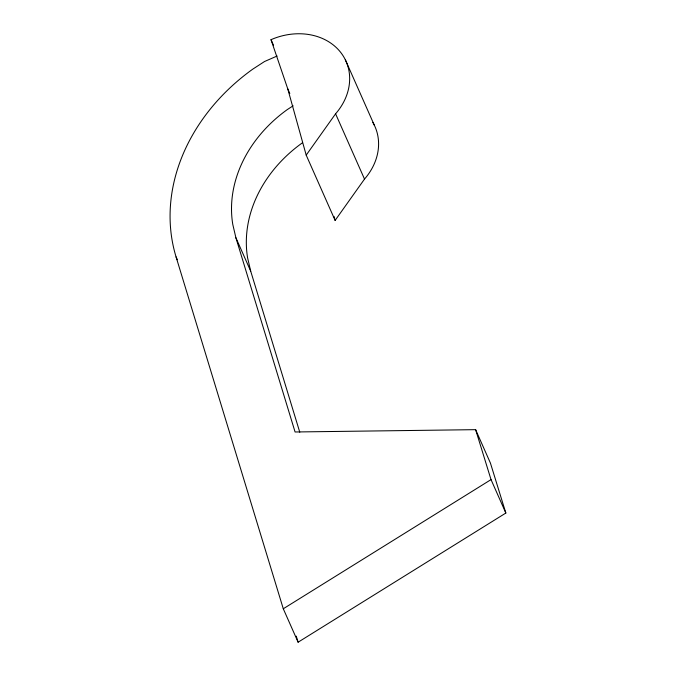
<?xml version="1.0" encoding="UTF-8"?>
<svg xmlns="http://www.w3.org/2000/svg" width="676" height="676" viewBox="0 0 676 676"><rect width="100%" height="100%" fill="white"/><g stroke="black" fill="none" stroke-linecap="round" stroke-linejoin="round"><path stroke-width="1.01" d="M306.203 155.134L335.583 113.805A60.215 50.151 -23.9 0 0 339.242 50.641A60.215 50.151 -23.9 0 0 271.017 39.681L287.739 88.801L306.203 155.134L335.127 220.41L364.508 179.081A60.215 50.151 -23.9 0 0 372.856 122.449M293.139 105.802L287.351 109.546A131.11 109.199 -23.9 0 0 232.781 224.424L235.899 237.758L295.082 431.981L475.617 429.657L490.43 463.085L505.842 513.042L298.108 642.2L283.286 608.772L176.064 256.888A194.156 161.716 -23.9 0 1 252.765 69.146L264.536 61.516L277.109 56.023M283.286 608.772L491.029 479.605L475.617 429.657M345.335 59.792L374.267 125.077M335.583 113.805L364.508 179.081M491.029 479.605L505.842 513.042M271.017 39.681L273.51 45.3M287.739 88.801L289.81 93.491M235.899 237.758L250.711 271.186L299.772 432.209M176.064 256.888L177.332 259.753M296.257 636.15L298.108 642.2M334.012 216.396L335.127 220.41M250.711 271.186L247.593 257.852A131.11 109.199 -23.9 0 1 302.164 142.982"/></g></svg>
